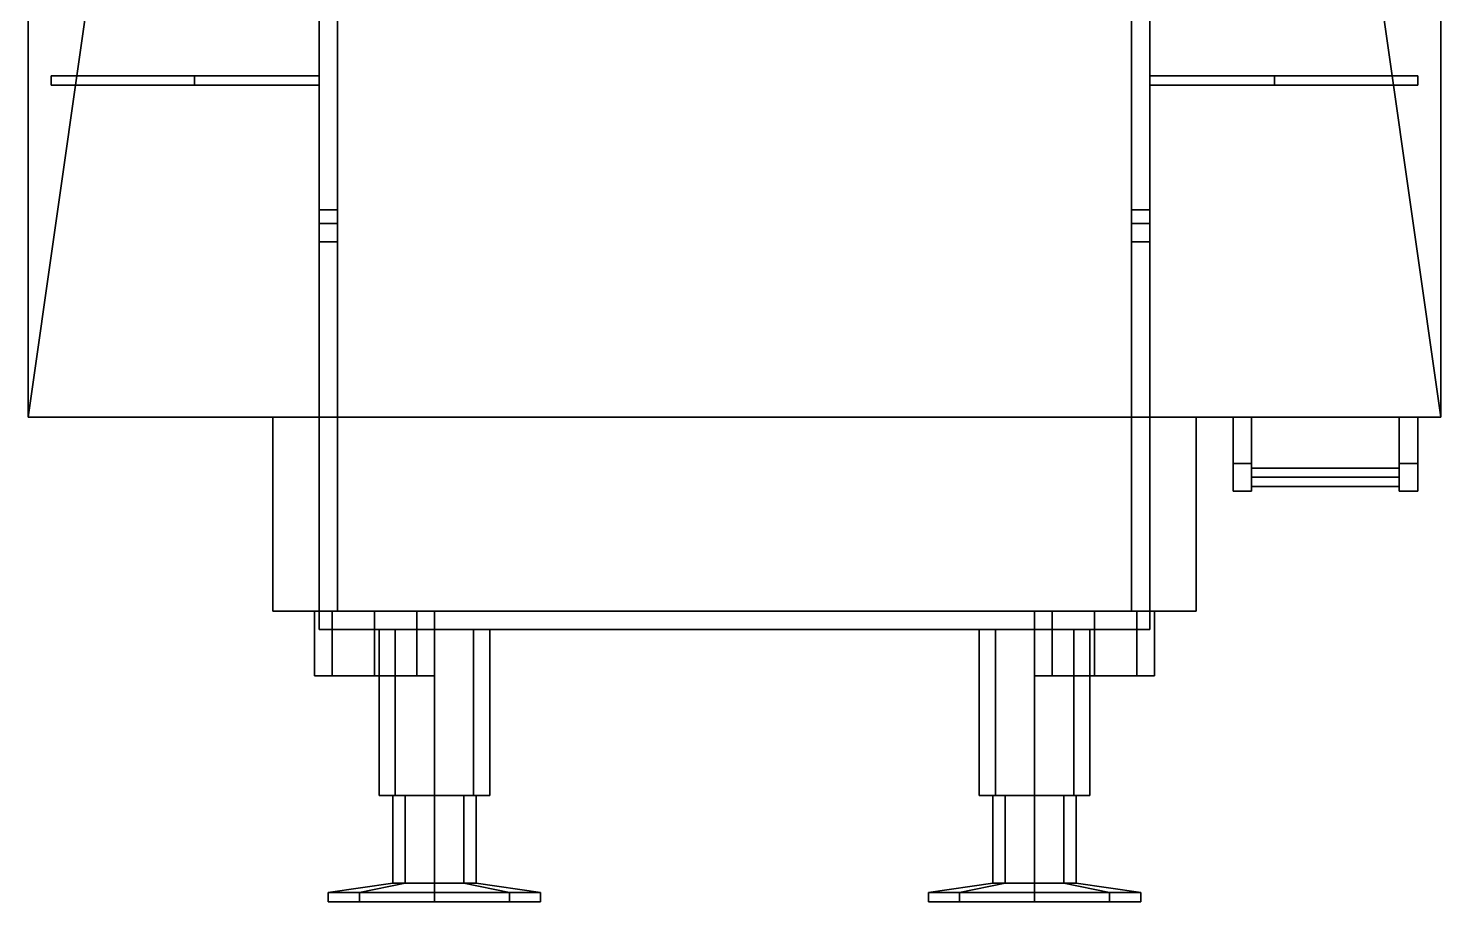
# Model space of a CAD drawing. Extents: x -1.53 to 1.53, y -15.44 to -6.55.
# Drawn here: x -1.53 to 1.53, y -15.44 to -13.547 of the extents above; entities that cross this region are included whole.
import ezdxf

# ---------------------------------------------------------------- set-up
doc = ezdxf.new("R2010")
doc.units = 0
doc.layers.get('0').update_dxf_attribs({"linetype": 'CONTINUOUS'})

msp = doc.modelspace()

# ---------------------------------------------------------------- linework, layer by layer
for points in [[(-0.9, -7.3, 0.32), (-0.9, -13.94, 0.32), (-0.9, -13.94, 1.15), (-0.9, -7.3, 1.15)], [(-0.86, -7.3, 0.32), (-0.86, -13.94, 0.32), (-0.9, -13.94, 0.32), (-0.9, -7.3, 0.32)], [(-0.86, -13.94, 1.15), (-0.86, -13.94, 0.32), (-0.86, -7.3, 0.32), (-0.86, -7.3, 1.15)], [(0.86, -7.3, 0.32), (0.86, -13.94, 0.32), (0.86, -13.94, 1.15), (0.86, -7.3, 1.15)], [(0.9, -7.3, 0.32), (0.9, -13.94, 0.32), (0.86, -13.94, 0.32), (0.86, -7.3, 0.32)], [(0.9, -13.94, 1.15), (0.9, -13.94, 0.32), (0.9, -7.3, 0.32), (0.9, -7.3, 1.15)], [(-1.53, -10.07, 1.15), (-1.53, -14.39, 1.15), (-1.53, -14.39, 2.81), (-1.53, -10.07, 2.81)], [(1.53, -10.07, 1.15), (1.53, -14.39, 1.15), (-1.53, -14.39, 1.15), (-1.53, -10.07, 1.15)], [(-1.53, -10.07, 2.81), (-1.53, -14.39, 2.81), (-1, -10.67, 2.81), (-1, -10.07, 2.81)], [(1, -10.07, 2.81), (1, -10.67, 2.81), (1.53, -14.39, 2.81), (1.53, -10.07, 2.81)], [(1.53, -14.39, 2.81), (1.53, -14.39, 1.15), (1.53, -10.07, 1.15), (1.53, -10.07, 2.81)], [(-1, -10.67, 2.81), (-1.53, -14.39, 2.81), (1.53, -14.39, 2.81), (1, -10.67, 2.81)], [(-1.48, -13.65, 1.11), (-1.17, -13.65, 0.78), (-1.17, -13.67, 0.78), (-1.48, -13.67, 1.11)], [(-0.9, -13.65, 1.15), (-0.9, -13.65, 0.78), (-1.17, -13.65, 0.78), (-1.48, -13.65, 1.11)], [(-1.48, -13.65, 1.15), (-1.48, -13.65, 1.11), (-1.48, -13.67, 1.11), (-1.48, -13.67, 1.15)], [(-0.9, -13.65, 1.15), (-0.9, -13.65, 1.15), (-1.48, -13.65, 1.11), (-1.48, -13.65, 1.15)], [(-1.17, -13.67, 0.78), (-0.9, -13.67, 0.78), (-0.9, -13.67, 1.15), (-1.48, -13.67, 1.11)], [(-1.48, -13.67, 1.11), (-0.9, -13.67, 1.15), (-0.9, -13.67, 1.15), (-1.48, -13.67, 1.15)], [(-1.17, -13.65, 0.78), (-0.9, -13.65, 0.78), (-0.9, -13.67, 0.78), (-1.17, -13.67, 0.78)], [(1.17, -13.65, 0.78), (0.9, -13.65, 0.78), (0.9, -13.65, 1.15), (1.48, -13.65, 1.11)], [(1.17, -13.67, 0.78), (0.9, -13.67, 0.78), (0.9, -13.65, 0.78), (1.17, -13.65, 0.78)], [(1.48, -13.65, 1.11), (0.9, -13.65, 1.15), (0.9, -13.65, 1.15), (1.48, -13.65, 1.15)], [(0.9, -13.67, 1.15), (0.9, -13.67, 0.78), (1.17, -13.67, 0.78), (1.48, -13.67, 1.11)], [(0.9, -13.67, 1.15), (0.9, -13.67, 1.15), (1.48, -13.67, 1.11), (1.48, -13.67, 1.15)], [(1.48, -13.67, 1.11), (1.17, -13.67, 0.78), (1.17, -13.65, 0.78), (1.48, -13.65, 1.11)], [(1.48, -13.67, 1.15), (1.48, -13.67, 1.11), (1.48, -13.65, 1.11), (1.48, -13.65, 1.15)], [(-0.9, -13.94, 0.69), (-0.9, -13.97, 0.73), (-0.9, -13.94, 1.15)], [(-0.9, -13.97, 0.73), (-0.9, -14.01, 0.76), (-0.9, -13.94, 1.15)], [(-0.9, -14.01, 0.76), (-0.9, -14.81, 0.87), (-0.9, -14.81, 1.15), (-0.9, -13.94, 1.15)], [(-0.9, -13.94, 0.69), (-0.9, -13.94, 0.32), (-0.86, -13.94, 0.32), (-0.86, -13.94, 0.69)], [(-0.86, -13.94, 0.69), (-0.86, -13.97, 0.73), (-0.9, -13.97, 0.73), (-0.9, -13.94, 0.69)], [(-0.86, -13.94, 1.15), (-0.86, -13.97, 0.73), (-0.86, -13.94, 0.69), (-0.86, -13.94, 1.15)], [(-0.86, -13.94, 1.15), (-0.86, -14.01, 0.76), (-0.86, -13.97, 0.73), (-0.86, -13.94, 1.15)], [(-0.86, -14.81, 1.15), (-0.86, -14.81, 0.87), (-0.86, -14.01, 0.76), (-0.86, -13.94, 1.15)], [(0.86, -13.94, 0.69), (0.86, -13.94, 0.32), (0.9, -13.94, 0.32), (0.9, -13.94, 0.69)], [(0.86, -14.01, 0.76), (0.86, -14.81, 0.87), (0.86, -14.81, 1.15), (0.86, -13.94, 1.15)], [(0.86, -13.97, 0.73), (0.86, -14.01, 0.76), (0.86, -13.94, 1.15)], [(0.86, -13.94, 0.69), (0.86, -13.97, 0.73), (0.86, -13.94, 1.15)], [(0.9, -13.94, 0.69), (0.9, -13.97, 0.73), (0.86, -13.97, 0.73), (0.86, -13.94, 0.69)], [(0.9, -14.81, 1.15), (0.9, -14.81, 0.87), (0.9, -14.01, 0.76), (0.9, -13.94, 1.15)], [(0.9, -13.94, 1.15), (0.9, -14.01, 0.76), (0.9, -13.97, 0.73), (0.9, -13.94, 1.15)], [(0.9, -13.94, 1.15), (0.9, -13.97, 0.73), (0.9, -13.94, 0.69), (0.9, -13.94, 1.15)], [(-0.86, -13.97, 0.73), (-0.86, -14.01, 0.76), (-0.9, -14.01, 0.76), (-0.9, -13.97, 0.73)], [(0.9, -13.97, 0.73), (0.9, -14.01, 0.76), (0.86, -14.01, 0.76), (0.86, -13.97, 0.73)], [(-0.86, -14.01, 0.76), (-0.86, -14.81, 0.87), (-0.9, -14.81, 0.87), (-0.9, -14.01, 0.76)], [(0.9, -14.01, 0.76), (0.9, -14.81, 0.87), (0.86, -14.81, 0.87), (0.86, -14.01, 0.76)], [(-1.53, -14.39, 2.81), (-1, -14.39, 2.44), (1, -14.39, 2.44), (1.53, -14.39, 2.81)], [(-1.53, -14.39, 1.15), (-1, -14.39, 1.15), (-1, -14.39, 2.44), (-1.53, -14.39, 2.81)], [(-1, -14.39, 1.15), (-1, -14.81, 1.15), (-1, -14.81, 2.35), (-1, -14.39, 2.44)], [(1, -14.39, 1.15), (1, -14.81, 1.15), (-1, -14.81, 1.15), (-1, -14.39, 1.15)], [(-1, -14.39, 2.44), (-1, -14.81, 2.35), (1, -14.81, 2.35), (1, -14.39, 2.44)], [(1, -14.81, 2.35), (1, -14.81, 1.15), (1, -14.39, 1.15), (1, -14.39, 2.44)], [(1, -14.39, 2.44), (1, -14.39, 1.15), (1.53, -14.39, 1.15), (1.53, -14.39, 2.81)], [(1.08, -14.55, 2.62), (1.12, -14.55, 2.62), (1.12, -14.39, 2.62), (1.08, -14.39, 2.62)], [(1.12, -14.39, 2.54), (1.12, -14.49, 2.54), (1.08, -14.49, 2.54), (1.08, -14.39, 2.54)], [(1.08, -14.39, 2.54), (1.08, -14.49, 2.54), (1.08, -14.55, 2.62), (1.08, -14.39, 2.62)], [(1.08, -14.49, 1.23), (1.12, -14.49, 1.23), (1.12, -14.39, 1.23), (1.08, -14.39, 1.23)], [(1.08, -14.39, 1.15), (1.08, -14.49, 1.15), (1.08, -14.49, 1.23), (1.08, -14.39, 1.23)], [(1.12, -14.39, 1.15), (1.12, -14.49, 1.15), (1.08, -14.49, 1.15), (1.08, -14.39, 1.15)], [(1.08, -14.39, 1.78), (1.08, -14.49, 1.78), (1.08, -14.49, 1.86), (1.08, -14.39, 1.86)], [(1.08, -14.49, 1.86), (1.12, -14.49, 1.86), (1.12, -14.39, 1.86), (1.08, -14.39, 1.86)], [(1.12, -14.39, 1.78), (1.12, -14.49, 1.78), (1.08, -14.49, 1.78), (1.08, -14.39, 1.78)], [(1.12, -14.39, 2.62), (1.12, -14.55, 2.62), (1.12, -14.49, 2.54), (1.12, -14.39, 2.54)], [(1.12, -14.39, 1.23), (1.12, -14.49, 1.23), (1.12, -14.49, 1.15), (1.12, -14.39, 1.15)], [(1.12, -14.39, 1.86), (1.12, -14.49, 1.86), (1.12, -14.49, 1.78), (1.12, -14.39, 1.78)], [(1.44, -14.39, 2.54), (1.44, -14.49, 2.54), (1.44, -14.55, 2.62), (1.44, -14.39, 2.62)], [(1.48, -14.39, 2.54), (1.48, -14.49, 2.54), (1.44, -14.49, 2.54), (1.44, -14.39, 2.54)], [(1.44, -14.55, 2.62), (1.48, -14.55, 2.62), (1.48, -14.39, 2.62), (1.44, -14.39, 2.62)], [(1.44, -14.49, 1.23), (1.48, -14.49, 1.23), (1.48, -14.39, 1.23), (1.44, -14.39, 1.23)], [(1.44, -14.39, 1.15), (1.44, -14.49, 1.15), (1.44, -14.49, 1.23), (1.44, -14.39, 1.23)], [(1.48, -14.39, 1.15), (1.48, -14.49, 1.15), (1.44, -14.49, 1.15), (1.44, -14.39, 1.15)], [(1.44, -14.39, 1.78), (1.44, -14.49, 1.78), (1.44, -14.49, 1.86), (1.44, -14.39, 1.86)], [(1.44, -14.49, 1.86), (1.48, -14.49, 1.86), (1.48, -14.39, 1.86), (1.44, -14.39, 1.86)], [(1.48, -14.39, 1.78), (1.48, -14.49, 1.78), (1.44, -14.49, 1.78), (1.44, -14.39, 1.78)], [(1.48, -14.39, 2.62), (1.48, -14.55, 2.62), (1.48, -14.49, 2.54), (1.48, -14.39, 2.54)], [(1.48, -14.39, 1.23), (1.48, -14.49, 1.23), (1.48, -14.49, 1.15), (1.48, -14.39, 1.15)], [(1.48, -14.39, 1.86), (1.48, -14.49, 1.86), (1.48, -14.49, 1.78), (1.48, -14.39, 1.78)], [(1.12, -14.49, 2.54), (1.12, -14.49, 0.51), (1.08, -14.49, 0.51), (1.08, -14.49, 2.54)], [(1.08, -14.49, 2.54), (1.08, -14.49, 0.51), (1.08, -14.55, 0.51), (1.08, -14.55, 2.62)], [(1.08, -14.49, 0.51), (1.12, -14.49, 0.51), (1.12, -14.55, 0.51), (1.08, -14.55, 0.51)], [(1.12, -14.55, 2.62), (1.12, -14.55, 0.51), (1.12, -14.49, 0.51), (1.12, -14.49, 2.54)], [(1.12, -14.5, 1.05), (1.12, -14.52, 1.07), (1.44, -14.52, 1.07), (1.44, -14.5, 1.05)], [(1.12, -14.52, 1.03), (1.12, -14.5, 1.05), (1.44, -14.5, 1.05), (1.44, -14.52, 1.03)], [(1.12, -14.5, 0.56), (1.12, -14.52, 0.58), (1.44, -14.52, 0.58), (1.44, -14.5, 0.56)], [(1.12, -14.52, 0.54), (1.12, -14.5, 0.56), (1.44, -14.5, 0.56), (1.44, -14.52, 0.54)], [(1.12, -14.5, 1.54), (1.12, -14.52, 1.56), (1.44, -14.52, 1.56), (1.44, -14.5, 1.54)], [(1.12, -14.52, 1.52), (1.12, -14.5, 1.54), (1.44, -14.5, 1.54), (1.44, -14.52, 1.52)], [(1.12, -14.5, 2.05), (1.12, -14.52, 2.07), (1.44, -14.52, 2.07), (1.44, -14.5, 2.05)], [(1.12, -14.52, 2.03), (1.12, -14.5, 2.05), (1.44, -14.5, 2.05), (1.44, -14.52, 2.03)], [(1.12, -14.5, 2.56), (1.12, -14.52, 2.58), (1.44, -14.52, 2.58), (1.44, -14.5, 2.56)], [(1.12, -14.52, 2.54), (1.12, -14.5, 2.56), (1.44, -14.5, 2.56), (1.44, -14.52, 2.54)], [(1.44, -14.49, 2.54), (1.44, -14.49, 0.51), (1.44, -14.55, 0.51), (1.44, -14.55, 2.62)], [(1.48, -14.49, 2.54), (1.48, -14.49, 0.51), (1.44, -14.49, 0.51), (1.44, -14.49, 2.54)], [(1.44, -14.49, 0.51), (1.48, -14.49, 0.51), (1.48, -14.55, 0.51), (1.44, -14.55, 0.51)], [(1.48, -14.55, 2.62), (1.48, -14.55, 0.51), (1.48, -14.49, 0.51), (1.48, -14.49, 2.54)], [(1.12, -14.52, 1.07), (1.12, -14.54, 1.05), (1.44, -14.54, 1.05), (1.44, -14.52, 1.07)], [(1.12, -14.54, 1.05), (1.12, -14.52, 1.03), (1.44, -14.52, 1.03), (1.44, -14.54, 1.05)], [(1.12, -14.52, 0.58), (1.12, -14.54, 0.56), (1.44, -14.54, 0.56), (1.44, -14.52, 0.58)], [(1.12, -14.54, 0.56), (1.12, -14.52, 0.54), (1.44, -14.52, 0.54), (1.44, -14.54, 0.56)], [(1.12, -14.52, 1.56), (1.12, -14.54, 1.54), (1.44, -14.54, 1.54), (1.44, -14.52, 1.56)], [(1.12, -14.54, 1.54), (1.12, -14.52, 1.52), (1.44, -14.52, 1.52), (1.44, -14.54, 1.54)], [(1.12, -14.52, 2.07), (1.12, -14.54, 2.05), (1.44, -14.54, 2.05), (1.44, -14.52, 2.07)], [(1.12, -14.54, 2.05), (1.12, -14.52, 2.03), (1.44, -14.52, 2.03), (1.44, -14.54, 2.05)], [(1.12, -14.52, 2.58), (1.12, -14.54, 2.56), (1.44, -14.54, 2.56), (1.44, -14.52, 2.58)], [(1.12, -14.54, 2.56), (1.12, -14.52, 2.54), (1.44, -14.52, 2.54), (1.44, -14.54, 2.56)], [(1.08, -14.55, 0.51), (1.12, -14.55, 0.51), (1.12, -14.55, 2.62), (1.08, -14.55, 2.62)], [(1.44, -14.55, 0.51), (1.48, -14.55, 0.51), (1.48, -14.55, 2.62), (1.44, -14.55, 2.62)], [(-1, -14.81, 2.35), (-1, -14.81, 1.15), (1, -14.81, 1.15), (1, -14.81, 2.35)], [(-0.8719, -14.81, 1.5219), (-0.91, -14.81, 1.43), (-0.91, -14.95, 1.43), (-0.8719, -14.95, 1.5219)], [(-0.91, -14.81, 1.43), (-0.8719, -14.81, 1.3381), (-0.8719, -14.95, 1.3381), (-0.91, -14.95, 1.43)], [(-0.9, -14.81, 1.15), (-0.9, -14.81, 0.87), (-0.9, -14.85, 0.87), (-0.9, -14.85, 1.15)], [(-0.9, -14.81, 0.87), (0.9, -14.81, 0.87), (0.9, -14.85, 0.87), (-0.9, -14.85, 0.87)], [(-0.78, -14.81, 1.56), (-0.8719, -14.81, 1.5219), (-0.8719, -14.95, 1.5219), (-0.78, -14.95, 1.56)], [(-0.8719, -14.81, 1.3381), (-0.78, -14.81, 1.3), (-0.78, -14.95, 1.3), (-0.8719, -14.95, 1.3381)], [(0.86, -14.81, 1.15), (0.86, -14.81, 0.87), (-0.86, -14.81, 0.87), (-0.86, -14.81, 1.15)], [(-0.6881, -14.81, 1.5219), (-0.78, -14.81, 1.56), (-0.78, -14.95, 1.56), (-0.6881, -14.95, 1.5219)], [(-0.78, -14.81, 1.3), (-0.6881, -14.81, 1.3381), (-0.6881, -14.95, 1.3381), (-0.78, -14.95, 1.3)], [(-0.65, -14.81, 1.43), (-0.6881, -14.81, 1.5219), (-0.6881, -14.95, 1.5219), (-0.65, -14.95, 1.43)], [(-0.6881, -14.81, 1.3381), (-0.65, -14.81, 1.43), (-0.65, -14.95, 1.43), (-0.6881, -14.95, 1.3381)], [(0.6881, -14.81, 1.5219), (0.65, -14.81, 1.43), (0.65, -14.95, 1.43), (0.6881, -14.95, 1.5219)], [(0.65, -14.81, 1.43), (0.6881, -14.81, 1.3381), (0.6881, -14.95, 1.3381), (0.65, -14.95, 1.43)], [(0.6881, -14.81, 1.3381), (0.78, -14.81, 1.3), (0.78, -14.95, 1.3), (0.6881, -14.95, 1.3381)], [(0.78, -14.81, 1.56), (0.6881, -14.81, 1.5219), (0.6881, -14.95, 1.5219), (0.78, -14.95, 1.56)], [(0.78, -14.81, 1.3), (0.8719, -14.81, 1.3381), (0.8719, -14.95, 1.3381), (0.78, -14.95, 1.3)], [(0.8719, -14.81, 1.5219), (0.78, -14.81, 1.56), (0.78, -14.95, 1.56), (0.8719, -14.95, 1.5219)], [(0.91, -14.81, 1.43), (0.8719, -14.81, 1.5219), (0.8719, -14.95, 1.5219), (0.91, -14.95, 1.43)], [(0.8719, -14.81, 1.3381), (0.91, -14.81, 1.43), (0.91, -14.95, 1.43), (0.8719, -14.95, 1.3381)], [(0.9, -14.85, 1.15), (0.9, -14.85, 0.87), (0.9, -14.81, 0.87), (0.9, -14.81, 1.15)], [(-0.9, -14.85, 0.87), (0.9, -14.85, 0.87), (0.9, -14.85, 1.15), (-0.9, -14.85, 1.15)], [(-0.7349, -14.85, 1.1049), (-0.77, -14.85, 1.02), (-0.77, -15.21, 1.02), (-0.7349, -15.21, 1.1049)], [(-0.77, -14.85, 1.02), (-0.7349, -14.85, 0.9351), (-0.7349, -15.21, 0.9351), (-0.77, -15.21, 1.02)], [(-0.65, -14.85, 1.14), (-0.7349, -14.85, 1.1049), (-0.7349, -15.21, 1.1049), (-0.65, -15.21, 1.14)], [(-0.7349, -14.85, 0.9351), (-0.65, -14.85, 0.9), (-0.65, -15.21, 0.9), (-0.7349, -15.21, 0.9351)], [(-0.5651, -14.85, 1.1049), (-0.65, -14.85, 1.14), (-0.65, -15.21, 1.14), (-0.5651, -15.21, 1.1049)], [(-0.65, -14.85, 0.9), (-0.5651, -14.85, 0.9351), (-0.5651, -15.21, 0.9351), (-0.65, -15.21, 0.9)], [(-0.53, -14.85, 1.02), (-0.5651, -14.85, 1.1049), (-0.5651, -15.21, 1.1049), (-0.53, -15.21, 1.02)], [(-0.5651, -14.85, 0.9351), (-0.53, -14.85, 1.02), (-0.53, -15.21, 1.02), (-0.5651, -15.21, 0.9351)], [(0.5651, -14.85, 1.1049), (0.53, -14.85, 1.02), (0.53, -15.21, 1.02), (0.5651, -15.21, 1.1049)], [(0.53, -14.85, 1.02), (0.5651, -14.85, 0.9351), (0.5651, -15.21, 0.9351), (0.53, -15.21, 1.02)], [(0.5651, -14.85, 0.9351), (0.65, -14.85, 0.9), (0.65, -15.21, 0.9), (0.5651, -15.21, 0.9351)], [(0.65, -14.85, 1.14), (0.5651, -14.85, 1.1049), (0.5651, -15.21, 1.1049), (0.65, -15.21, 1.14)], [(0.65, -14.85, 0.9), (0.7349, -14.85, 0.9351), (0.7349, -15.21, 0.9351), (0.65, -15.21, 0.9)], [(0.7349, -14.85, 1.1049), (0.65, -14.85, 1.14), (0.65, -15.21, 1.14), (0.7349, -15.21, 1.1049)], [(0.77, -14.85, 1.02), (0.7349, -14.85, 1.1049), (0.7349, -15.21, 1.1049), (0.77, -15.21, 1.02)], [(0.7349, -14.85, 0.9351), (0.77, -14.85, 1.02), (0.77, -15.21, 1.02), (0.7349, -15.21, 0.9351)], [(-0.78, -14.95, 1.56), (-0.8719, -14.95, 1.5219), (-0.91, -14.95, 1.43), (-0.6881, -14.95, 1.5219)], [(-0.6881, -14.95, 1.5219), (-0.91, -14.95, 1.43), (-0.8719, -14.95, 1.3381), (-0.65, -14.95, 1.43)], [(-0.65, -14.95, 1.43), (-0.8719, -14.95, 1.3381), (-0.78, -14.95, 1.3), (-0.6881, -14.95, 1.3381)], [(0.78, -14.95, 1.56), (0.6881, -14.95, 1.5219), (0.65, -14.95, 1.43), (0.8719, -14.95, 1.5219)], [(0.8719, -14.95, 1.5219), (0.65, -14.95, 1.43), (0.6881, -14.95, 1.3381), (0.91, -14.95, 1.43)], [(0.91, -14.95, 1.43), (0.6881, -14.95, 1.3381), (0.78, -14.95, 1.3), (0.8719, -14.95, 1.3381)], [(-0.77, -15.21, 1.02), (-0.7349, -15.21, 0.9351), (-0.7136, -15.21, 0.9564), (-0.74, -15.21, 1.02)], [(-0.7349, -15.21, 1.1049), (-0.77, -15.21, 1.02), (-0.74, -15.21, 1.02), (-0.7136, -15.21, 1.0836)], [(-0.7136, -15.21, 1.0836), (-0.74, -15.21, 1.02), (-0.74, -15.4, 1.02), (-0.7136, -15.4, 1.0836)], [(-0.74, -15.21, 1.02), (-0.7136, -15.21, 0.9564), (-0.7136, -15.4, 0.9564), (-0.74, -15.4, 1.02)], [(-0.65, -15.21, 1.14), (-0.7349, -15.21, 1.1049), (-0.7136, -15.21, 1.0836), (-0.65, -15.21, 1.11)], [(-0.7349, -15.21, 0.9351), (-0.65, -15.21, 0.9), (-0.65, -15.21, 0.93), (-0.7136, -15.21, 0.9564)], [(-0.65, -15.21, 1.11), (-0.7136, -15.21, 1.0836), (-0.7136, -15.4, 1.0836), (-0.65, -15.4, 1.11)], [(-0.7136, -15.21, 0.9564), (-0.65, -15.21, 0.93), (-0.65, -15.4, 0.93), (-0.7136, -15.4, 0.9564)], [(-0.5864, -15.21, 1.0836), (-0.65, -15.21, 1.11), (-0.65, -15.4, 1.11), (-0.5864, -15.4, 1.0836)], [(-0.65, -15.21, 0.93), (-0.5864, -15.21, 0.9564), (-0.5864, -15.4, 0.9564), (-0.65, -15.4, 0.93)], [(-0.5651, -15.21, 1.1049), (-0.65, -15.21, 1.14), (-0.65, -15.21, 1.11), (-0.5864, -15.21, 1.0836)], [(-0.65, -15.21, 0.9), (-0.5651, -15.21, 0.9351), (-0.5864, -15.21, 0.9564), (-0.65, -15.21, 0.93)], [(-0.56, -15.21, 1.02), (-0.5864, -15.21, 1.0836), (-0.5864, -15.4, 1.0836), (-0.56, -15.4, 1.02)], [(-0.5864, -15.21, 0.9564), (-0.56, -15.21, 1.02), (-0.56, -15.4, 1.02), (-0.5864, -15.4, 0.9564)], [(-0.53, -15.21, 1.02), (-0.5651, -15.21, 1.1049), (-0.5864, -15.21, 1.0836), (-0.56, -15.21, 1.02)], [(-0.5651, -15.21, 0.9351), (-0.53, -15.21, 1.02), (-0.56, -15.21, 1.02), (-0.5864, -15.21, 0.9564)], [(0.5651, -15.21, 1.1049), (0.53, -15.21, 1.02), (0.56, -15.21, 1.02), (0.5864, -15.21, 1.0836)], [(0.53, -15.21, 1.02), (0.5651, -15.21, 0.9351), (0.5864, -15.21, 0.9564), (0.56, -15.21, 1.02)], [(0.5864, -15.21, 1.0836), (0.56, -15.21, 1.02), (0.56, -15.4, 1.02), (0.5864, -15.4, 1.0836)], [(0.56, -15.21, 1.02), (0.5864, -15.21, 0.9564), (0.5864, -15.4, 0.9564), (0.56, -15.4, 1.02)], [(0.5651, -15.21, 0.9351), (0.65, -15.21, 0.9), (0.65, -15.21, 0.93), (0.5864, -15.21, 0.9564)], [(0.65, -15.21, 1.14), (0.5651, -15.21, 1.1049), (0.5864, -15.21, 1.0836), (0.65, -15.21, 1.11)], [(0.5864, -15.21, 0.9564), (0.65, -15.21, 0.93), (0.65, -15.4, 0.93), (0.5864, -15.4, 0.9564)], [(0.65, -15.21, 1.11), (0.5864, -15.21, 1.0836), (0.5864, -15.4, 1.0836), (0.65, -15.4, 1.11)], [(0.65, -15.21, 0.9), (0.7349, -15.21, 0.9351), (0.7136, -15.21, 0.9564), (0.65, -15.21, 0.93)], [(0.65, -15.21, 0.93), (0.7136, -15.21, 0.9564), (0.7136, -15.4, 0.9564), (0.65, -15.4, 0.93)], [(0.7349, -15.21, 1.1049), (0.65, -15.21, 1.14), (0.65, -15.21, 1.11), (0.7136, -15.21, 1.0836)], [(0.7136, -15.21, 1.0836), (0.65, -15.21, 1.11), (0.65, -15.4, 1.11), (0.7136, -15.4, 1.0836)], [(0.77, -15.21, 1.02), (0.7349, -15.21, 1.1049), (0.7136, -15.21, 1.0836), (0.74, -15.21, 1.02)], [(0.74, -15.21, 1.02), (0.7136, -15.21, 1.0836), (0.7136, -15.4, 1.0836), (0.74, -15.4, 1.02)], [(0.7349, -15.21, 0.9351), (0.77, -15.21, 1.02), (0.74, -15.21, 1.02), (0.7136, -15.21, 0.9564)], [(0.7136, -15.21, 0.9564), (0.74, -15.21, 1.02), (0.74, -15.4, 1.02), (0.7136, -15.4, 0.9564)], [(-0.7136, -15.4, 1.0836), (-0.74, -15.4, 1.02), (-0.88, -15.42, 1.02), (-0.8126, -15.42, 1.1826)], [(-0.74, -15.4, 1.02), (-0.7136, -15.4, 0.9564), (-0.8126, -15.42, 0.8574), (-0.88, -15.42, 1.02)], [(-0.8126, -15.42, 1.1826), (-0.88, -15.42, 1.02), (-0.88, -15.44, 1.02), (-0.8126, -15.44, 1.1826)], [(-0.88, -15.42, 1.02), (-0.8126, -15.42, 0.8574), (-0.8126, -15.44, 0.8574), (-0.88, -15.44, 1.02)], [(-0.65, -15.4, 1.11), (-0.7136, -15.4, 1.0836), (-0.8126, -15.42, 1.1826), (-0.65, -15.42, 1.25)], [(-0.7136, -15.4, 0.9564), (-0.65, -15.4, 0.93), (-0.65, -15.42, 0.79), (-0.8126, -15.42, 0.8574)], [(-0.65, -15.42, 1.25), (-0.8126, -15.42, 1.1826), (-0.8126, -15.44, 1.1826), (-0.65, -15.44, 1.25)], [(-0.8126, -15.42, 0.8574), (-0.65, -15.42, 0.79), (-0.65, -15.44, 0.79), (-0.8126, -15.44, 0.8574)], [(-0.5864, -15.4, 1.0836), (-0.65, -15.4, 1.11), (-0.65, -15.42, 1.25), (-0.4874, -15.42, 1.1826)], [(-0.65, -15.4, 0.93), (-0.5864, -15.4, 0.9564), (-0.4874, -15.42, 0.8574), (-0.65, -15.42, 0.79)], [(-0.4874, -15.42, 1.1826), (-0.65, -15.42, 1.25), (-0.65, -15.44, 1.25), (-0.4874, -15.44, 1.1826)], [(-0.65, -15.42, 0.79), (-0.4874, -15.42, 0.8574), (-0.4874, -15.44, 0.8574), (-0.65, -15.44, 0.79)], [(-0.56, -15.4, 1.02), (-0.5864, -15.4, 1.0836), (-0.4874, -15.42, 1.1826), (-0.42, -15.42, 1.02)], [(-0.5864, -15.4, 0.9564), (-0.56, -15.4, 1.02), (-0.42, -15.42, 1.02), (-0.4874, -15.42, 0.8574)], [(-0.42, -15.42, 1.02), (-0.4874, -15.42, 1.1826), (-0.4874, -15.44, 1.1826), (-0.42, -15.44, 1.02)], [(-0.4874, -15.42, 0.8574), (-0.42, -15.42, 1.02), (-0.42, -15.44, 1.02), (-0.4874, -15.44, 0.8574)], [(0.5864, -15.4, 1.0836), (0.56, -15.4, 1.02), (0.42, -15.42, 1.02), (0.4874, -15.42, 1.1826)], [(0.56, -15.4, 1.02), (0.5864, -15.4, 0.9564), (0.4874, -15.42, 0.8574), (0.42, -15.42, 1.02)], [(0.4874, -15.42, 1.1826), (0.42, -15.42, 1.02), (0.42, -15.44, 1.02), (0.4874, -15.44, 1.1826)], [(0.42, -15.42, 1.02), (0.4874, -15.42, 0.8574), (0.4874, -15.44, 0.8574), (0.42, -15.44, 1.02)], [(0.5864, -15.4, 0.9564), (0.65, -15.4, 0.93), (0.65, -15.42, 0.79), (0.4874, -15.42, 0.8574)], [(0.65, -15.4, 1.11), (0.5864, -15.4, 1.0836), (0.4874, -15.42, 1.1826), (0.65, -15.42, 1.25)], [(0.4874, -15.42, 0.8574), (0.65, -15.42, 0.79), (0.65, -15.44, 0.79), (0.4874, -15.44, 0.8574)], [(0.65, -15.42, 1.25), (0.4874, -15.42, 1.1826), (0.4874, -15.44, 1.1826), (0.65, -15.44, 1.25)], [(0.65, -15.4, 0.93), (0.7136, -15.4, 0.9564), (0.8126, -15.42, 0.8574), (0.65, -15.42, 0.79)], [(0.7136, -15.4, 1.0836), (0.65, -15.4, 1.11), (0.65, -15.42, 1.25), (0.8126, -15.42, 1.1826)], [(0.65, -15.42, 0.79), (0.8126, -15.42, 0.8574), (0.8126, -15.44, 0.8574), (0.65, -15.44, 0.79)], [(0.8126, -15.42, 1.1826), (0.65, -15.42, 1.25), (0.65, -15.44, 1.25), (0.8126, -15.44, 1.1826)], [(0.74, -15.4, 1.02), (0.7136, -15.4, 1.0836), (0.8126, -15.42, 1.1826), (0.88, -15.42, 1.02)], [(0.7136, -15.4, 0.9564), (0.74, -15.4, 1.02), (0.88, -15.42, 1.02), (0.8126, -15.42, 0.8574)], [(0.88, -15.42, 1.02), (0.8126, -15.42, 1.1826), (0.8126, -15.44, 1.1826), (0.88, -15.44, 1.02)], [(0.8126, -15.42, 0.8574), (0.88, -15.42, 1.02), (0.88, -15.44, 1.02), (0.8126, -15.44, 0.8574)], [(-0.65, -15.44, 1.25), (-0.8126, -15.44, 1.1826), (-0.88, -15.44, 1.02), (-0.4874, -15.44, 1.1826)], [(-0.4874, -15.44, 1.1826), (-0.88, -15.44, 1.02), (-0.8126, -15.44, 0.8574), (-0.42, -15.44, 1.02)], [(-0.42, -15.44, 1.02), (-0.8126, -15.44, 0.8574), (-0.65, -15.44, 0.79), (-0.4874, -15.44, 0.8574)], [(0.8126, -15.44, 1.1826), (0.42, -15.44, 1.02), (0.4874, -15.44, 0.8574), (0.88, -15.44, 1.02)], [(0.65, -15.44, 1.25), (0.4874, -15.44, 1.1826), (0.42, -15.44, 1.02), (0.8126, -15.44, 1.1826)], [(0.88, -15.44, 1.02), (0.4874, -15.44, 0.8574), (0.65, -15.44, 0.79), (0.8126, -15.44, 0.8574)]]:
    msp.add_3dface(points)

doc.saveas('drawing.dxf')
